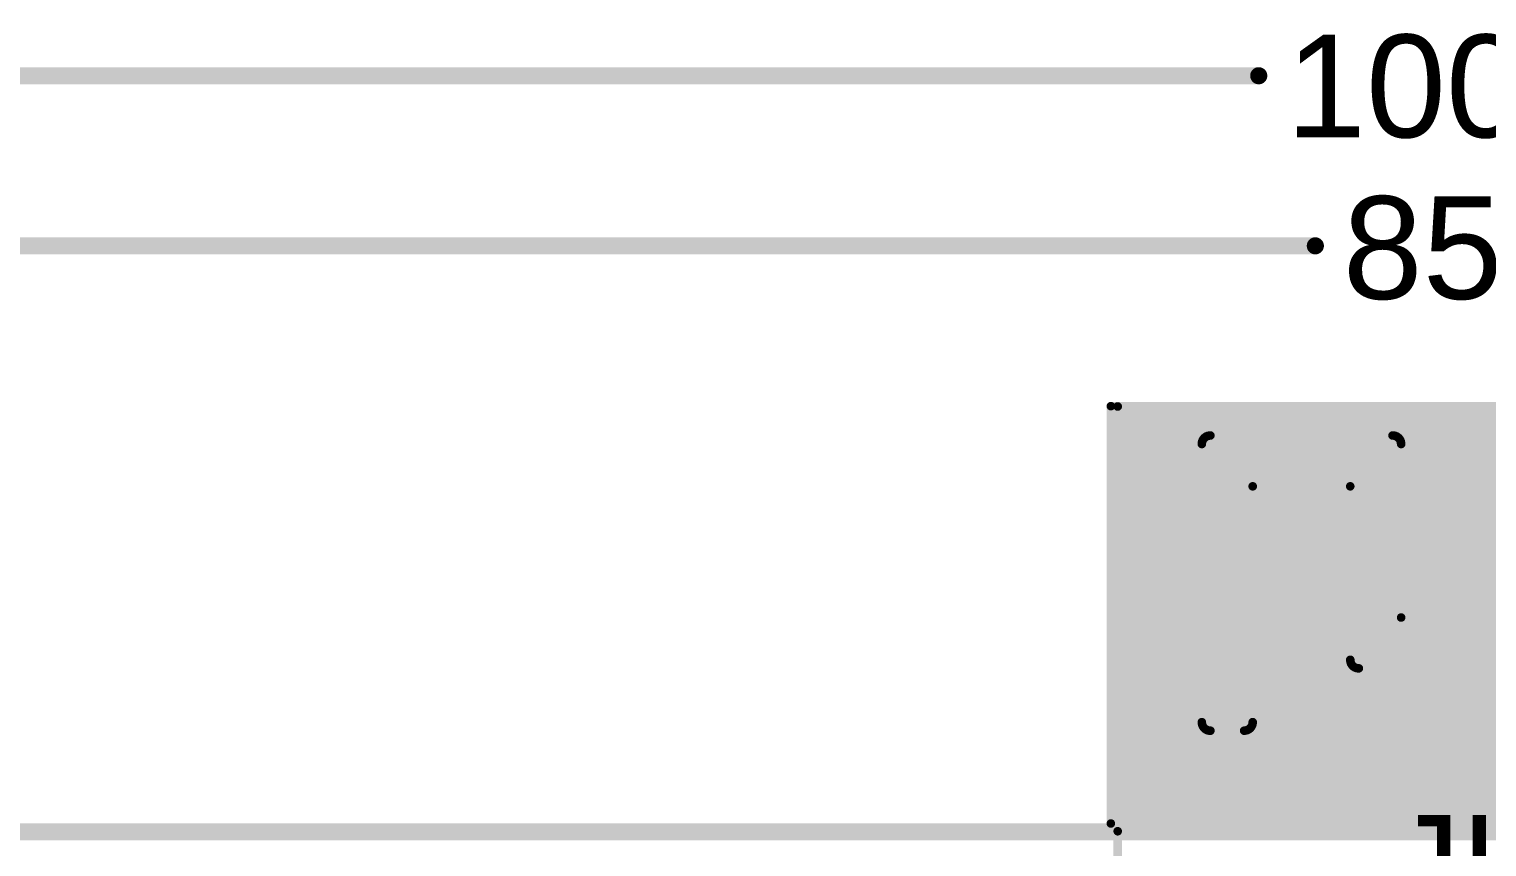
# Model space of a CAD drawing. Header units: millimetres. Extents: x -16 to 330, y -45 to 150.
# Drawn here: x 19.72 to 41.33, y 76.28 to 88.41 of the extents above; entities that cross this region are included whole.
import ezdxf

# ---------------------------------------------------------------- set-up
doc = ezdxf.new("R2010")
doc.units = ezdxf.units.MM
for name, color, linetype in [('KeepOutLayer', 6, 'Continuous'), ('Mechanical1', 6, 'Continuous'), ('Mechanical13', 56, 'Continuous'), ('Mechanical2', 216, 'Continuous'), ('TopOverlay', 2, 'Continuous')]:
    doc.layers.add(name, color=color, linetype=linetype)
doc.styles.add('Arial', font='arial.ttf', dxfattribs={"height": 0.2})

# ---------------------------------------------------------------- blocks, each defined once
blk = doc.blocks.new('41_SMD_M______58')
at = {"layer": 'KeepOutLayer'}
blk.add_hatch(color=6, dxfattribs=at).paths.add_polyline_path([(-9.042, 10.287), (9.042, 10.287), (9.042, 16.383), (-9.042, 16.383)])
at = {"layer": 'TopOverlay', "const_width": 0.127}
for points in [[(-9.096, 16.434), (9.091, 16.434)], [(-9.096, 10.244), (-9.096, 16.434)], [(-9.096, 10.244), (9.086, 10.244)]]:
    blk.add_lwpolyline(points, dxfattribs=at)
at = {"layer": 'TopOverlay', "const_width": 0.0635}
for points in [[(-9.127, 16.434, 1), (-9.064, 16.434, 1)], [(-9.127, 16.434, 1), (-9.064, 16.434, 1)], [(-9.127, 10.244, 1), (-9.064, 10.244, 1)], [(-9.127, 10.244, 1), (-9.064, 10.244, 1)]]:
    blk.add_lwpolyline(points, format="xyb", close=True, dxfattribs=at)

msp = doc.modelspace()

# ---------------------------------------------------------------- linework, layer by layer
at = {"layer": 'Mechanical1', "const_width": 0.254}
for points in [[(-3.75, 87.715), (37.947, 87.715)], [(4.5, 85.192), (38.786, 85.192)]]:
    msp.add_lwpolyline(points, dxfattribs=at)
at = {"layer": 'Mechanical1', "const_width": 0.127}
for points in [[(37.883, 87.715, 1), (38.01, 87.715, 1)], [(38.722, 85.192, 1), (38.849, 85.192, 1)]]:
    msp.add_lwpolyline(points, format="xyb", close=True, dxfattribs=at)
at = {"layer": 'Mechanical13', "const_width": 0.127}
for points in [[(35.856, 82.809), (53.856, 82.809)], [(35.856, 75.769), (35.856, 82.809)], [(37.23, 82.379), (39.93, 82.379)], [(37.103, 78.127), (37.103, 82.252)], [(40.057, 79.679), (40.057, 82.252)], [(37.857, 81.625), (39.303, 81.625)], [(37.857, 78.127), (37.857, 81.625)], [(39.303, 79.052), (39.303, 81.625)], [(40.057, 79.679), (41.803, 79.679)], [(39.43, 78.925), (42.43, 78.925)], [(37.23, 78), (37.73, 78)], [(-2.744, 76.509), (35.856, 76.509)]]:
    msp.add_lwpolyline(points, dxfattribs=at)
at = {"layer": 'Mechanical13', "const_width": 0.0635}
for points in [[(35.824, 82.809, 1), (35.888, 82.809, 1)], [(35.824, 82.809, 1), (35.888, 82.809, 1)], [(37.159, 82.373, 1), (37.223, 82.373, 1)], [(37.159, 82.373, 1), (37.223, 82.373, 1)], [(37.198, 82.379, 1), (37.262, 82.379, 1)], [(37.198, 82.379, 1), (37.262, 82.379, 1)], [(39.898, 82.379, 1), (39.962, 82.379, 1)], [(39.898, 82.379, 1), (39.962, 82.379, 1)], [(40.019, 82.292, 1), (40.083, 82.292, 1)], [(40.019, 82.292, 1), (40.083, 82.292, 1)], [(37.071, 82.252, 1), (37.135, 82.252, 1)], [(37.071, 82.252, 1), (37.135, 82.252, 1)], [(40.025, 82.252, 1), (40.089, 82.252, 1)], [(40.025, 82.252, 1), (40.089, 82.252, 1)], [(37.825, 81.625, 1), (37.889, 81.625, 1)], [(37.825, 81.625, 1), (37.889, 81.625, 1)], [(39.271, 81.625, 1), (39.335, 81.625, 1)], [(39.271, 81.625, 1), (39.335, 81.625, 1)], [(40.025, 79.679, 1), (40.089, 79.679, 1)], [(40.025, 79.679, 1), (40.089, 79.679, 1)], [(39.271, 79.052, 1), (39.335, 79.052, 1)], [(39.271, 79.052, 1), (39.335, 79.052, 1)], [(39.278, 79.013, 1), (39.341, 79.013, 1)], [(39.278, 79.013, 1), (39.341, 79.013, 1)], [(39.398, 78.925, 1), (39.462, 78.925, 1)], [(39.398, 78.925, 1), (39.462, 78.925, 1)], [(37.071, 78.127, 1), (37.135, 78.127, 1)], [(37.071, 78.127, 1), (37.135, 78.127, 1)], [(37.078, 78.088, 1), (37.141, 78.088, 1)], [(37.078, 78.088, 1), (37.141, 78.088, 1)], [(37.198, 78, 1), (37.262, 78, 1)], [(37.198, 78, 1), (37.262, 78, 1)], [(37.698, 78, 1), (37.762, 78, 1)], [(37.698, 78, 1), (37.762, 78, 1)], [(37.737, 78.007, 1), (37.801, 78.007, 1)], [(37.737, 78.007, 1), (37.801, 78.007, 1)], [(37.825, 78.127, 1), (37.889, 78.127, 1)], [(37.825, 78.127, 1), (37.889, 78.127, 1)], [(35.824, 76.509, 1), (35.888, 76.509, 1)]]:
    msp.add_lwpolyline(points, format="xyb", close=True, dxfattribs=at)
at = {"layer": 'Mechanical13', "const_width": 0.127}
for points in [[(37.103, 82.252, -0.328045), (37.191, 82.373)], [(37.191, 82.373, -0.046786), (37.23, 82.379)], [(39.93, 82.379, -0.328045), (40.051, 82.292)], [(40.051, 82.292, -0.046786), (40.057, 82.252)], [(39.309, 79.013, -0.046786), (39.303, 79.052)], [(39.43, 78.925, -0.328045), (39.309, 79.013)], [(37.109, 78.088, -0.046786), (37.103, 78.127)], [(37.23, 78, -0.328045), (37.109, 78.088)], [(37.769, 78.007, -0.046786), (37.73, 78)], [(37.857, 78.127, -0.328045), (37.769, 78.007)]]:
    msp.add_lwpolyline(points, format="xyb", dxfattribs=at)
at = {"layer": 'Mechanical2', "const_width": 0.254}
msp.add_lwpolyline([(-2.75, 76.5), (95.25, 76.5)], dxfattribs=at)

# ---------------------------------------------------------------- block references
msp.add_blockref('41_SMD_M______58', (44.85, 66.38))

# ---------------------------------------------------------------- texts
at = {"layer": 'Mechanical1', "style": 'Arial'}
for s, p in [('100.00 (mm)', (38.353, 86.801)), ('85.50 (mm)', (39.192, 84.404))]:
    msp.add_text(s, height=1.524, dxfattribs=at).set_placement(p)
at = {"layer": 'TopOverlay', "style": 'Arial'}
msp.add_text('JLCJLCJLCJLC', height=1.524, rotation=360, dxfattribs=at).set_placement((39.878, 75.227))

doc.saveas('drawing.dxf')
